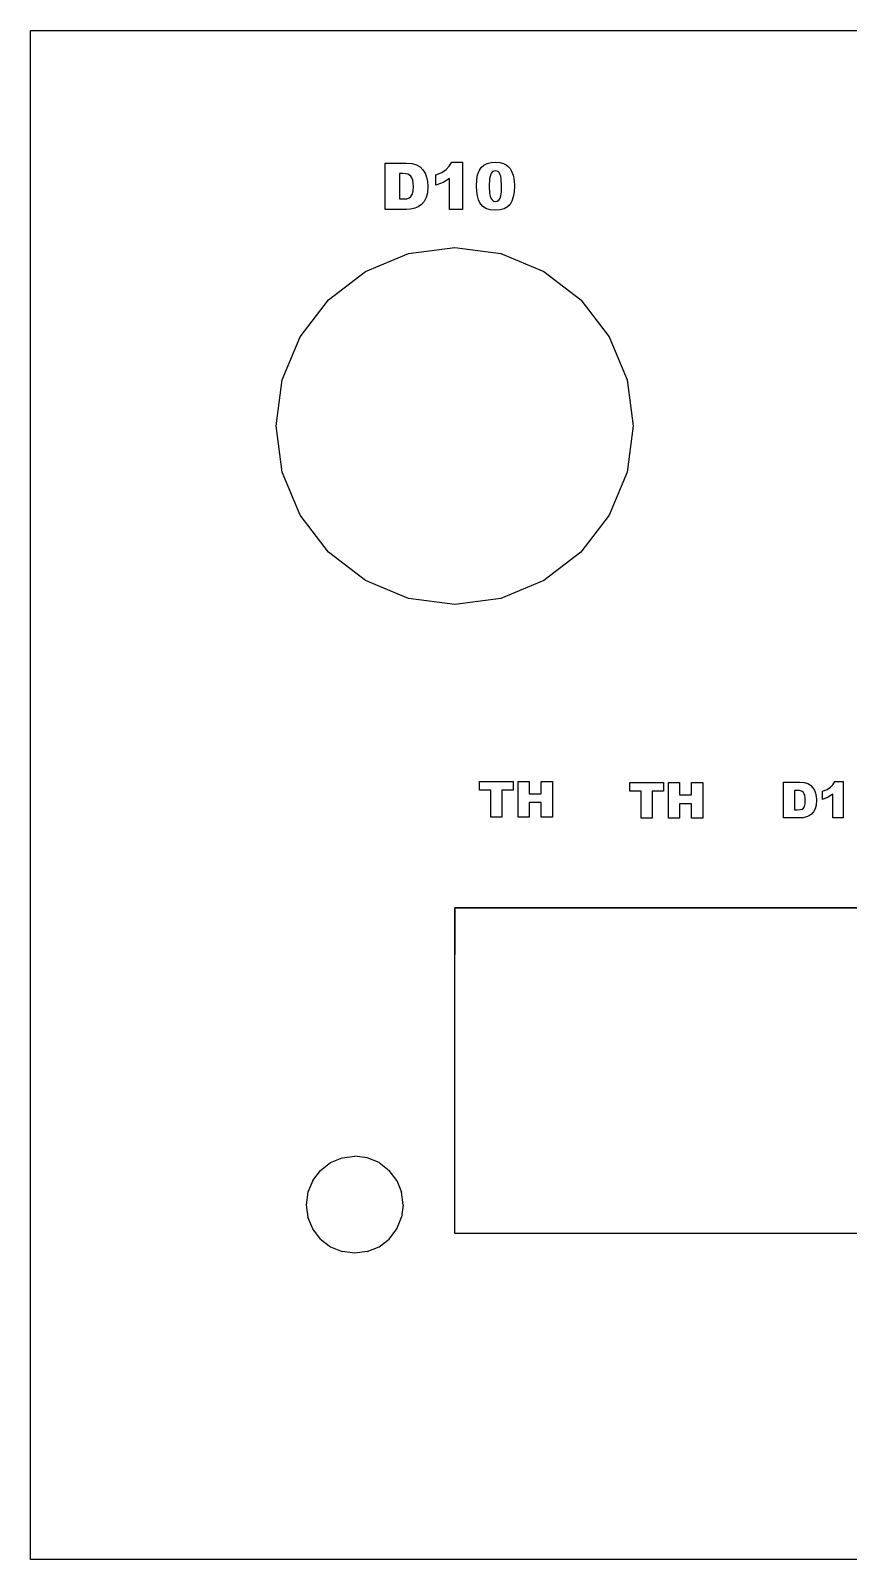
# Model space of a CAD drawing. Header units: metres. Extents: x 0 to 119, y 0 to 54.
# Drawn here: x 0 to 29.1, y 0 to 54.4 of the extents above; entities that cross this region are included whole.
import ezdxf

# ---------------------------------------------------------------- set-up
doc = ezdxf.new("R2010")
doc.units = ezdxf.units.M

msp = doc.modelspace()

# ---------------------------------------------------------------- linework, layer by layer
at = {"layer": 'D10#1'}
for p, q in [((12.61, 49.692, 3.175), (13.367, 49.692, 3.175)), ((12.61, 48.041, 3.175), (12.61, 49.692, 3.175)), ((12.61, 49.692, 3.988), (13.367, 49.692, 3.988)), ((12.61, 48.041, 3.988), (12.61, 49.692, 3.988)), ((12.61, 49.692, 3.175), (12.61, 49.692, 3.988)), ((13.367, 49.692, 3.175), (13.57, 49.676, 3.175)), ((13.367, 49.692, 3.988), (13.57, 49.676, 3.988)), ((13.367, 49.692, 3.175), (13.367, 49.692, 3.988)), ((13.57, 49.676, 3.175), (13.73, 49.631, 3.175)), ((13.57, 49.676, 3.988), (13.73, 49.631, 3.988)), ((13.57, 49.676, 3.175), (13.57, 49.676, 3.988)), ((13.73, 49.631, 3.175), (13.856, 49.557, 3.175)), ((13.73, 49.631, 3.988), (13.856, 49.557, 3.988)), ((13.73, 49.631, 3.175), (13.73, 49.631, 3.988)), ((13.856, 49.557, 3.175), (13.958, 49.456, 3.175)), ((13.856, 49.557, 3.988), (13.958, 49.456, 3.988)), ((13.856, 49.557, 3.175), (13.856, 49.557, 3.988)), ((14.78, 49.458, 3.175), (14.895, 49.577, 3.175)), ((14.78, 49.458, 3.988), (14.895, 49.577, 3.988)), ((14.895, 49.577, 3.175), (14.982, 49.72, 3.175)), ((14.895, 49.577, 3.988), (14.982, 49.72, 3.988)), ((14.895, 49.577, 3.175), (14.895, 49.577, 3.988)), ((14.982, 49.72, 3.175), (15.362, 49.72, 3.175)), ((14.982, 49.72, 3.988), (15.362, 49.72, 3.988)), ((14.982, 49.72, 3.175), (14.982, 49.72, 3.988)), ((15.362, 49.72, 3.175), (15.362, 48.041, 3.175)), ((15.362, 49.72, 3.988), (15.362, 48.041, 3.988)), ((15.362, 49.72, 3.175), (15.362, 49.72, 3.988)), ((15.956, 49.42, 3.175), (16.03, 49.532, 3.175)), ((15.956, 49.42, 3.988), (16.03, 49.532, 3.988)), ((16.03, 49.532, 3.175), (16.126, 49.614, 3.175)), ((16.03, 49.532, 3.988), (16.126, 49.614, 3.988)), ((16.03, 49.532, 3.175), (16.03, 49.532, 3.988)), ((16.126, 49.614, 3.175), (16.244, 49.673, 3.175)), ((16.126, 49.614, 3.988), (16.244, 49.673, 3.988)), ((16.126, 49.614, 3.175), (16.126, 49.614, 3.988)), ((16.244, 49.673, 3.175), (16.384, 49.708, 3.175)), ((16.244, 49.673, 3.988), (16.384, 49.708, 3.988)), ((16.244, 49.673, 3.175), (16.244, 49.673, 3.988)), ((16.384, 49.708, 3.175), (16.547, 49.72, 3.175)), ((16.384, 49.708, 3.988), (16.547, 49.72, 3.988)), ((16.384, 49.708, 3.175), (16.384, 49.708, 3.988)), ((16.547, 49.72, 3.175), (16.698, 49.709, 3.175)), ((16.547, 49.72, 3.988), (16.698, 49.709, 3.988)), ((16.547, 49.72, 3.175), (16.547, 49.72, 3.988)), ((16.698, 49.709, 3.175), (16.82, 49.679, 3.175)), ((16.698, 49.709, 3.988), (16.82, 49.679, 3.988)), ((16.698, 49.709, 3.175), (16.698, 49.709, 3.988)), ((16.82, 49.679, 3.175), (16.918, 49.631, 3.175)), ((16.82, 49.679, 3.988), (16.918, 49.631, 3.988)), ((16.82, 49.679, 3.175), (16.82, 49.679, 3.988)), ((16.918, 49.631, 3.175), (16.995, 49.572, 3.175)), ((16.918, 49.631, 3.988), (16.995, 49.572, 3.988)), ((16.918, 49.631, 3.175), (16.918, 49.631, 3.988)), ((16.995, 49.572, 3.175), (17.055, 49.504, 3.175)), ((16.995, 49.572, 3.988), (17.055, 49.504, 3.988)), ((16.995, 49.572, 3.175), (16.995, 49.572, 3.988)), ((13.12, 49.318, 3.175), (13.12, 48.416, 3.175)), ((13.247, 49.318, 3.175), (13.12, 49.318, 3.175)), ((13.12, 49.318, 3.988), (13.12, 48.416, 3.988)), ((13.247, 49.318, 3.988), (13.12, 49.318, 3.988)), ((13.12, 49.318, 3.175), (13.12, 49.318, 3.988)), ((13.339, 49.312, 3.175), (13.247, 49.318, 3.175)), ((13.339, 49.312, 3.988), (13.247, 49.318, 3.988)), ((13.247, 49.318, 3.175), (13.247, 49.318, 3.988)), ((13.417, 49.293, 3.175), (13.339, 49.312, 3.175)), ((13.417, 49.293, 3.988), (13.339, 49.312, 3.988)), ((13.339, 49.312, 3.175), (13.339, 49.312, 3.988)), ((13.481, 49.263, 3.175), (13.417, 49.293, 3.175)), ((13.481, 49.263, 3.988), (13.417, 49.293, 3.988)), ((13.417, 49.293, 3.175), (13.417, 49.293, 3.988)), ((13.531, 49.221, 3.175), (13.481, 49.263, 3.175)), ((13.531, 49.221, 3.988), (13.481, 49.263, 3.988)), ((13.481, 49.263, 3.175), (13.481, 49.263, 3.988)), ((13.568, 49.162, 3.175), (13.531, 49.221, 3.175)), ((13.568, 49.162, 3.988), (13.531, 49.221, 3.988)), ((13.531, 49.221, 3.175), (13.531, 49.221, 3.988)), ((13.595, 49.083, 3.175), (13.568, 49.162, 3.175)), ((13.595, 49.083, 3.988), (13.568, 49.162, 3.988)), ((13.568, 49.162, 3.175), (13.568, 49.162, 3.988)), ((13.611, 48.982, 3.175), (13.595, 49.083, 3.175)), ((13.611, 48.982, 3.988), (13.595, 49.083, 3.988)), ((13.595, 49.083, 3.175), (13.595, 49.083, 3.988)), ((13.616, 48.862, 3.175), (13.611, 48.982, 3.175)), ((13.616, 48.862, 3.988), (13.611, 48.982, 3.988)), ((13.611, 48.982, 3.175), (13.611, 48.982, 3.988)), ((13.958, 49.456, 3.175), (14.035, 49.333, 3.175)), ((13.958, 49.456, 3.988), (14.035, 49.333, 3.988)), ((13.958, 49.456, 3.175), (13.958, 49.456, 3.988)), ((14.035, 49.333, 3.175), (14.088, 49.191, 3.175)), ((14.035, 49.333, 3.988), (14.088, 49.191, 3.988)), ((14.035, 49.333, 3.175), (14.035, 49.333, 3.988)), ((14.088, 49.191, 3.175), (14.119, 49.036, 3.175)), ((14.088, 49.191, 3.988), (14.119, 49.036, 3.988)), ((14.088, 49.191, 3.175), (14.088, 49.191, 3.988)), ((14.119, 49.036, 3.175), (14.129, 48.872, 3.175)), ((14.119, 49.036, 3.988), (14.129, 48.872, 3.988)), ((14.119, 49.036, 3.175), (14.119, 49.036, 3.988)), ((14.416, 49.277, 3.175), (14.624, 49.36, 3.175)), ((14.416, 49.277, 3.988), (14.624, 49.36, 3.988)), ((14.416, 48.901, 3.175), (14.416, 49.277, 3.175)), ((14.416, 48.901, 3.988), (14.416, 49.277, 3.988)), ((14.416, 49.277, 3.175), (14.416, 49.277, 3.988)), ((14.68, 49.002, 3.175), (14.416, 48.901, 3.175)), ((14.68, 49.002, 3.988), (14.416, 48.901, 3.988)), ((14.624, 49.36, 3.175), (14.78, 49.458, 3.175)), ((14.624, 49.36, 3.988), (14.78, 49.458, 3.988)), ((14.624, 49.36, 3.175), (14.624, 49.36, 3.988)), ((14.898, 49.141, 3.175), (14.68, 49.002, 3.175)), ((14.898, 49.141, 3.988), (14.68, 49.002, 3.988)), ((14.68, 49.002, 3.175), (14.68, 49.002, 3.988)), ((14.78, 49.458, 3.175), (14.78, 49.458, 3.988)), ((14.898, 48.041, 3.175), (14.898, 49.141, 3.175)), ((14.898, 48.041, 3.988), (14.898, 49.141, 3.988)), ((14.898, 49.141, 3.175), (14.898, 49.141, 3.988)), ((15.861, 48.873, 3.175), (15.871, 49.09, 3.175)), ((15.861, 48.873, 3.988), (15.871, 49.09, 3.988)), ((15.871, 49.09, 3.175), (15.903, 49.273, 3.175)), ((15.871, 49.09, 3.988), (15.903, 49.273, 3.988)), ((15.871, 49.09, 3.175), (15.871, 49.09, 3.988)), ((15.903, 49.273, 3.175), (15.956, 49.42, 3.175)), ((15.903, 49.273, 3.988), (15.956, 49.42, 3.988)), ((15.903, 49.273, 3.175), (15.903, 49.273, 3.988)), ((15.956, 49.42, 3.175), (15.956, 49.42, 3.988)), ((16.329, 49.134, 3.175), (16.316, 48.872, 3.175)), ((16.329, 49.134, 3.988), (16.316, 48.872, 3.988)), ((16.367, 49.299, 3.175), (16.329, 49.134, 3.175)), ((16.367, 49.299, 3.988), (16.329, 49.134, 3.988)), ((16.329, 49.134, 3.175), (16.329, 49.134, 3.988)), ((16.396, 49.35, 3.175), (16.367, 49.299, 3.175)), ((16.396, 49.35, 3.988), (16.367, 49.299, 3.988)), ((16.367, 49.299, 3.175), (16.367, 49.299, 3.988)), ((16.433, 49.386, 3.175), (16.396, 49.35, 3.175)), ((16.433, 49.386, 3.988), (16.396, 49.35, 3.988)), ((16.396, 49.35, 3.175), (16.396, 49.35, 3.988)), ((16.478, 49.407, 3.175), (16.433, 49.386, 3.175)), ((16.478, 49.407, 3.988), (16.433, 49.386, 3.988)), ((16.433, 49.386, 3.175), (16.433, 49.386, 3.988)), ((16.531, 49.414, 3.175), (16.478, 49.407, 3.175)), ((16.531, 49.414, 3.988), (16.478, 49.407, 3.988)), ((16.478, 49.407, 3.175), (16.478, 49.407, 3.988)), ((16.583, 49.407, 3.175), (16.531, 49.414, 3.175)), ((16.583, 49.407, 3.988), (16.531, 49.414, 3.988)), ((16.531, 49.414, 3.175), (16.531, 49.414, 3.988)), ((16.629, 49.386, 3.175), (16.583, 49.407, 3.175)), ((16.629, 49.386, 3.988), (16.583, 49.407, 3.988)), ((16.583, 49.407, 3.175), (16.583, 49.407, 3.988)), ((16.667, 49.351, 3.175), (16.629, 49.386, 3.175)), ((16.667, 49.351, 3.988), (16.629, 49.386, 3.988)), ((16.629, 49.386, 3.175), (16.629, 49.386, 3.988)), ((16.698, 49.301, 3.175), (16.667, 49.351, 3.175)), ((16.698, 49.301, 3.988), (16.667, 49.351, 3.988)), ((16.667, 49.351, 3.175), (16.667, 49.351, 3.988)), ((16.723, 49.231, 3.175), (16.698, 49.301, 3.175)), ((16.723, 49.231, 3.988), (16.698, 49.301, 3.988)), ((16.698, 49.301, 3.175), (16.698, 49.301, 3.988)), ((16.74, 49.134, 3.175), (16.723, 49.231, 3.175)), ((16.74, 49.134, 3.988), (16.723, 49.231, 3.988)), ((16.723, 49.231, 3.175), (16.723, 49.231, 3.988)), ((16.754, 48.859, 3.175), (16.74, 49.134, 3.175)), ((16.754, 48.859, 3.988), (16.74, 49.134, 3.988)), ((16.74, 49.134, 3.175), (16.74, 49.134, 3.988)), ((17.055, 49.504, 3.175), (17.101, 49.433, 3.175)), ((17.055, 49.504, 3.988), (17.101, 49.433, 3.988)), ((17.055, 49.504, 3.175), (17.055, 49.504, 3.988)), ((17.101, 49.433, 3.175), (17.164, 49.264, 3.175)), ((17.101, 49.433, 3.988), (17.164, 49.264, 3.988)), ((17.101, 49.433, 3.175), (17.101, 49.433, 3.988)), ((17.164, 49.264, 3.175), (17.199, 49.075, 3.175)), ((17.164, 49.264, 3.988), (17.199, 49.075, 3.988)), ((17.164, 49.264, 3.175), (17.164, 49.264, 3.988)), ((17.199, 49.075, 3.175), (17.21, 48.878, 3.175)), ((17.199, 49.075, 3.988), (17.21, 48.878, 3.988)), ((17.199, 49.075, 3.175), (17.199, 49.075, 3.988)), ((13.245, 48.416, 3.175), (13.382, 48.424, 3.175)), ((13.245, 48.416, 3.988), (13.382, 48.424, 3.988)), ((13.382, 48.424, 3.175), (13.472, 48.451, 3.175)), ((13.382, 48.424, 3.988), (13.472, 48.451, 3.988)), ((13.382, 48.424, 3.175), (13.382, 48.424, 3.988)), ((13.472, 48.451, 3.175), (13.532, 48.5, 3.175)), ((13.472, 48.451, 3.988), (13.532, 48.5, 3.988)), ((13.472, 48.451, 3.175), (13.472, 48.451, 3.988)), ((13.532, 48.5, 3.175), (13.578, 48.575, 3.175)), ((13.532, 48.5, 3.988), (13.578, 48.575, 3.988)), ((13.532, 48.5, 3.175), (13.532, 48.5, 3.988)), ((13.578, 48.575, 3.175), (13.607, 48.691, 3.175)), ((13.578, 48.575, 3.988), (13.607, 48.691, 3.988)), ((13.578, 48.575, 3.175), (13.578, 48.575, 3.988)), ((13.607, 48.691, 3.175), (13.616, 48.862, 3.175)), ((13.607, 48.691, 3.988), (13.616, 48.862, 3.988)), ((13.607, 48.691, 3.175), (13.607, 48.691, 3.988)), ((13.616, 48.862, 3.175), (13.616, 48.862, 3.988)), ((14.069, 48.461, 3.175), (13.997, 48.327, 3.175)), ((14.069, 48.461, 3.988), (13.997, 48.327, 3.988)), ((14.114, 48.637, 3.175), (14.069, 48.461, 3.175)), ((14.114, 48.637, 3.988), (14.069, 48.461, 3.988)), ((14.069, 48.461, 3.175), (14.069, 48.461, 3.988)), ((14.129, 48.872, 3.175), (14.114, 48.637, 3.175)), ((14.129, 48.872, 3.988), (14.114, 48.637, 3.988)), ((14.114, 48.637, 3.175), (14.114, 48.637, 3.988)), ((14.129, 48.872, 3.175), (14.129, 48.872, 3.988)), ((14.416, 48.901, 3.175), (14.416, 48.901, 3.988)), ((15.869, 48.69, 3.175), (15.861, 48.873, 3.175)), ((15.869, 48.69, 3.988), (15.861, 48.873, 3.988)), ((15.861, 48.873, 3.175), (15.861, 48.873, 3.988)), ((15.894, 48.523, 3.175), (15.869, 48.69, 3.175)), ((15.894, 48.523, 3.988), (15.869, 48.69, 3.988)), ((15.869, 48.69, 3.175), (15.869, 48.69, 3.988)), ((15.934, 48.382, 3.175), (15.894, 48.523, 3.175)), ((15.934, 48.382, 3.988), (15.894, 48.523, 3.988)), ((15.894, 48.523, 3.175), (15.894, 48.523, 3.988)), ((16.316, 48.872, 3.175), (16.33, 48.606, 3.175)), ((16.316, 48.872, 3.988), (16.33, 48.606, 3.988)), ((16.316, 48.872, 3.175), (16.316, 48.872, 3.988)), ((16.33, 48.606, 3.175), (16.347, 48.511, 3.175)), ((16.33, 48.606, 3.988), (16.347, 48.511, 3.988)), ((16.33, 48.606, 3.175), (16.33, 48.606, 3.988)), ((16.347, 48.511, 3.175), (16.372, 48.441, 3.175)), ((16.347, 48.511, 3.988), (16.372, 48.441, 3.988)), ((16.347, 48.511, 3.175), (16.347, 48.511, 3.988)), ((16.372, 48.441, 3.175), (16.403, 48.39, 3.175)), ((16.372, 48.441, 3.988), (16.403, 48.39, 3.988)), ((16.372, 48.441, 3.175), (16.372, 48.441, 3.988)), ((16.654, 48.374, 3.175), (16.699, 48.438, 3.175)), ((16.654, 48.374, 3.988), (16.699, 48.438, 3.988)), ((16.699, 48.438, 3.175), (16.73, 48.529, 3.175)), ((16.699, 48.438, 3.988), (16.73, 48.529, 3.988)), ((16.699, 48.438, 3.175), (16.699, 48.438, 3.988)), ((16.73, 48.529, 3.175), (16.748, 48.665, 3.175)), ((16.73, 48.529, 3.988), (16.748, 48.665, 3.988)), ((16.73, 48.529, 3.175), (16.73, 48.529, 3.988)), ((16.748, 48.665, 3.175), (16.754, 48.859, 3.175)), ((16.748, 48.665, 3.988), (16.754, 48.859, 3.988)), ((16.748, 48.665, 3.175), (16.748, 48.665, 3.988)), ((16.754, 48.859, 3.175), (16.754, 48.859, 3.988)), ((17.172, 48.489, 3.175), (17.125, 48.34, 3.175)), ((17.172, 48.489, 3.988), (17.125, 48.34, 3.988)), ((17.201, 48.669, 3.175), (17.172, 48.489, 3.175)), ((17.201, 48.669, 3.988), (17.172, 48.489, 3.988)), ((17.172, 48.489, 3.175), (17.172, 48.489, 3.988)), ((17.21, 48.878, 3.175), (17.201, 48.669, 3.175)), ((17.21, 48.878, 3.988), (17.201, 48.669, 3.988)), ((17.201, 48.669, 3.175), (17.201, 48.669, 3.988)), ((17.21, 48.878, 3.175), (17.21, 48.878, 3.988)), ((13.367, 48.041, 3.175), (12.61, 48.041, 3.175)), ((13.367, 48.041, 3.988), (12.61, 48.041, 3.988)), ((12.61, 48.041, 3.175), (12.61, 48.041, 3.988)), ((13.12, 48.416, 3.175), (13.245, 48.416, 3.175)), ((13.12, 48.416, 3.988), (13.245, 48.416, 3.988)), ((13.12, 48.416, 3.175), (13.12, 48.416, 3.988)), ((13.245, 48.416, 3.175), (13.245, 48.416, 3.988)), ((13.512, 48.052, 3.175), (13.367, 48.041, 3.175)), ((13.512, 48.052, 3.988), (13.367, 48.041, 3.988)), ((13.367, 48.041, 3.175), (13.367, 48.041, 3.988)), ((13.672, 48.086, 3.175), (13.512, 48.052, 3.175)), ((13.672, 48.086, 3.988), (13.512, 48.052, 3.988)), ((13.512, 48.052, 3.175), (13.512, 48.052, 3.988)), ((13.79, 48.135, 3.175), (13.672, 48.086, 3.175)), ((13.79, 48.135, 3.988), (13.672, 48.086, 3.988)), ((13.672, 48.086, 3.175), (13.672, 48.086, 3.988)), ((13.901, 48.217, 3.175), (13.79, 48.135, 3.175)), ((13.901, 48.217, 3.988), (13.79, 48.135, 3.988)), ((13.79, 48.135, 3.175), (13.79, 48.135, 3.988)), ((13.997, 48.327, 3.175), (13.901, 48.217, 3.175)), ((13.997, 48.327, 3.988), (13.901, 48.217, 3.988)), ((13.901, 48.217, 3.175), (13.901, 48.217, 3.988)), ((13.997, 48.327, 3.175), (13.997, 48.327, 3.988)), ((15.362, 48.041, 3.175), (14.898, 48.041, 3.175)), ((15.362, 48.041, 3.988), (14.898, 48.041, 3.988)), ((14.898, 48.041, 3.175), (14.898, 48.041, 3.988)), ((15.362, 48.041, 3.175), (15.362, 48.041, 3.988)), ((15.987, 48.274, 3.175), (15.934, 48.382, 3.175)), ((15.987, 48.274, 3.988), (15.934, 48.382, 3.988)), ((15.934, 48.382, 3.175), (15.934, 48.382, 3.988)), ((16.081, 48.161, 3.175), (15.987, 48.274, 3.175)), ((16.081, 48.161, 3.988), (15.987, 48.274, 3.988)), ((15.987, 48.274, 3.175), (15.987, 48.274, 3.988)), ((16.198, 48.079, 3.175), (16.081, 48.161, 3.175)), ((16.198, 48.079, 3.988), (16.081, 48.161, 3.988)), ((16.081, 48.161, 3.175), (16.081, 48.161, 3.988)), ((16.346, 48.029, 3.175), (16.198, 48.079, 3.175)), ((16.346, 48.029, 3.988), (16.198, 48.079, 3.988)), ((16.198, 48.079, 3.175), (16.198, 48.079, 3.988)), ((16.534, 48.012, 3.175), (16.346, 48.029, 3.175)), ((16.534, 48.012, 3.988), (16.346, 48.029, 3.988)), ((16.346, 48.029, 3.175), (16.346, 48.029, 3.988)), ((16.403, 48.39, 3.175), (16.44, 48.354, 3.175)), ((16.403, 48.39, 3.988), (16.44, 48.354, 3.988)), ((16.403, 48.39, 3.175), (16.403, 48.39, 3.988)), ((16.44, 48.354, 3.175), (16.483, 48.333, 3.175)), ((16.44, 48.354, 3.988), (16.483, 48.333, 3.988)), ((16.44, 48.354, 3.175), (16.44, 48.354, 3.988)), ((16.483, 48.333, 3.175), (16.533, 48.325, 3.175)), ((16.483, 48.333, 3.988), (16.533, 48.325, 3.988)), ((16.483, 48.333, 3.175), (16.483, 48.333, 3.988)), ((16.533, 48.325, 3.175), (16.598, 48.338, 3.175)), ((16.533, 48.325, 3.988), (16.598, 48.338, 3.988)), ((16.533, 48.325, 3.175), (16.533, 48.325, 3.988)), ((16.706, 48.025, 3.175), (16.534, 48.012, 3.175)), ((16.706, 48.025, 3.988), (16.534, 48.012, 3.988)), ((16.534, 48.012, 3.175), (16.534, 48.012, 3.988)), ((16.598, 48.338, 3.175), (16.654, 48.374, 3.175)), ((16.598, 48.338, 3.988), (16.654, 48.374, 3.988)), ((16.598, 48.338, 3.175), (16.598, 48.338, 3.988)), ((16.654, 48.374, 3.175), (16.654, 48.374, 3.988)), ((16.851, 48.064, 3.175), (16.706, 48.025, 3.175)), ((16.851, 48.064, 3.988), (16.706, 48.025, 3.988)), ((16.706, 48.025, 3.175), (16.706, 48.025, 3.988)), ((16.968, 48.13, 3.175), (16.851, 48.064, 3.175)), ((16.968, 48.13, 3.988), (16.851, 48.064, 3.988)), ((16.851, 48.064, 3.175), (16.851, 48.064, 3.988)), ((17.058, 48.221, 3.175), (16.968, 48.13, 3.175)), ((17.058, 48.221, 3.988), (16.968, 48.13, 3.988)), ((16.968, 48.13, 3.175), (16.968, 48.13, 3.988)), ((17.125, 48.34, 3.175), (17.058, 48.221, 3.175)), ((17.125, 48.34, 3.988), (17.058, 48.221, 3.988)), ((17.058, 48.221, 3.175), (17.058, 48.221, 3.988)), ((17.125, 48.34, 3.175), (17.125, 48.34, 3.988))]:
    msp.add_line(p, q, dxfattribs=at)
at = {"layer": 'D10#2'}
for p, q in [((26.784, 27.657, 3.175), (27.367, 27.657, 3.175)), ((26.784, 26.387, 3.175), (26.784, 27.657, 3.175)), ((26.784, 27.657, 3.988), (27.367, 27.657, 3.988)), ((26.784, 26.387, 3.988), (26.784, 27.657, 3.988)), ((26.784, 27.657, 3.175), (26.784, 27.657, 3.988)), ((27.177, 27.369, 3.175), (27.177, 26.675, 3.175)), ((27.274, 27.369, 3.175), (27.177, 27.369, 3.175)), ((27.177, 27.369, 3.988), (27.177, 26.675, 3.988)), ((27.274, 27.369, 3.988), (27.177, 27.369, 3.988)), ((27.177, 27.369, 3.175), (27.177, 27.369, 3.988)), ((27.345, 27.365, 3.175), (27.274, 27.369, 3.175)), ((27.345, 27.365, 3.988), (27.274, 27.369, 3.988)), ((27.274, 27.369, 3.175), (27.274, 27.369, 3.988)), ((27.405, 27.351, 3.175), (27.345, 27.365, 3.175)), ((27.405, 27.351, 3.988), (27.345, 27.365, 3.988)), ((27.345, 27.365, 3.175), (27.345, 27.365, 3.988)), ((27.367, 27.657, 3.175), (27.523, 27.645, 3.175)), ((27.367, 27.657, 3.988), (27.523, 27.645, 3.988)), ((27.367, 27.657, 3.175), (27.367, 27.657, 3.988)), ((27.454, 27.327, 3.175), (27.405, 27.351, 3.175)), ((27.454, 27.327, 3.988), (27.405, 27.351, 3.988)), ((27.405, 27.351, 3.175), (27.405, 27.351, 3.988)), ((27.493, 27.295, 3.175), (27.454, 27.327, 3.175)), ((27.493, 27.295, 3.988), (27.454, 27.327, 3.988)), ((27.454, 27.327, 3.175), (27.454, 27.327, 3.988)), ((27.522, 27.25, 3.175), (27.493, 27.295, 3.175)), ((27.522, 27.25, 3.988), (27.493, 27.295, 3.988)), ((27.493, 27.295, 3.175), (27.493, 27.295, 3.988)), ((27.542, 27.188, 3.175), (27.522, 27.25, 3.175)), ((27.542, 27.188, 3.988), (27.522, 27.25, 3.988)), ((27.522, 27.25, 3.175), (27.522, 27.25, 3.988)), ((27.523, 27.645, 3.175), (27.646, 27.61, 3.175)), ((27.523, 27.645, 3.988), (27.646, 27.61, 3.988)), ((27.523, 27.645, 3.175), (27.523, 27.645, 3.988)), ((27.646, 27.61, 3.175), (27.743, 27.553, 3.175)), ((27.646, 27.61, 3.988), (27.743, 27.553, 3.988)), ((27.646, 27.61, 3.175), (27.646, 27.61, 3.988)), ((27.743, 27.553, 3.175), (27.821, 27.476, 3.175)), ((27.743, 27.553, 3.988), (27.821, 27.476, 3.988)), ((27.743, 27.553, 3.175), (27.743, 27.553, 3.988)), ((27.821, 27.476, 3.175), (27.881, 27.381, 3.175)), ((27.821, 27.476, 3.988), (27.881, 27.381, 3.988)), ((27.821, 27.476, 3.175), (27.821, 27.476, 3.988)), ((27.881, 27.381, 3.175), (27.922, 27.272, 3.175)), ((27.881, 27.381, 3.988), (27.922, 27.272, 3.988)), ((27.881, 27.381, 3.175), (27.881, 27.381, 3.988)), ((27.922, 27.272, 3.175), (27.945, 27.153, 3.175)), ((27.922, 27.272, 3.988), (27.945, 27.153, 3.988)), ((27.922, 27.272, 3.175), (27.922, 27.272, 3.988)), ((28.174, 27.338, 3.175), (28.334, 27.402, 3.175)), ((28.174, 27.338, 3.988), (28.334, 27.402, 3.988)), ((28.174, 27.049, 3.175), (28.174, 27.338, 3.175)), ((28.174, 27.049, 3.988), (28.174, 27.338, 3.988)), ((28.174, 27.338, 3.175), (28.174, 27.338, 3.988)), ((28.334, 27.402, 3.175), (28.454, 27.478, 3.175)), ((28.334, 27.402, 3.988), (28.454, 27.478, 3.988)), ((28.334, 27.402, 3.175), (28.334, 27.402, 3.988)), ((28.544, 27.233, 3.175), (28.377, 27.127, 3.175)), ((28.544, 27.233, 3.988), (28.377, 27.127, 3.988)), ((28.454, 27.478, 3.175), (28.542, 27.568, 3.175)), ((28.454, 27.478, 3.988), (28.542, 27.568, 3.988)), ((28.454, 27.478, 3.175), (28.454, 27.478, 3.988)), ((28.542, 27.568, 3.175), (28.609, 27.679, 3.175)), ((28.542, 27.568, 3.988), (28.609, 27.679, 3.988)), ((28.542, 27.568, 3.175), (28.542, 27.568, 3.988)), ((28.544, 26.387, 3.175), (28.544, 27.233, 3.175)), ((28.544, 26.387, 3.988), (28.544, 27.233, 3.988)), ((28.544, 27.233, 3.175), (28.544, 27.233, 3.988)), ((28.609, 27.679, 3.175), (28.901, 27.679, 3.175)), ((28.609, 27.679, 3.988), (28.901, 27.679, 3.988)), ((28.609, 27.679, 3.175), (28.609, 27.679, 3.988)), ((28.901, 27.679, 3.175), (28.901, 26.387, 3.175)), ((28.901, 27.679, 3.988), (28.901, 26.387, 3.988)), ((28.901, 27.679, 3.175), (28.901, 27.679, 3.988)), ((27.177, 26.675, 3.175), (27.273, 26.675, 3.175)), ((27.177, 26.675, 3.988), (27.273, 26.675, 3.988)), ((27.177, 26.675, 3.175), (27.177, 26.675, 3.988)), ((27.273, 26.675, 3.175), (27.378, 26.682, 3.175)), ((27.273, 26.675, 3.988), (27.378, 26.682, 3.988)), ((27.273, 26.675, 3.175), (27.273, 26.675, 3.988)), ((27.378, 26.682, 3.175), (27.448, 26.703, 3.175)), ((27.378, 26.682, 3.988), (27.448, 26.703, 3.988)), ((27.378, 26.682, 3.175), (27.378, 26.682, 3.988)), ((27.448, 26.703, 3.175), (27.494, 26.74, 3.175)), ((27.448, 26.703, 3.988), (27.494, 26.74, 3.988)), ((27.448, 26.703, 3.175), (27.448, 26.703, 3.988)), ((27.494, 26.74, 3.175), (27.529, 26.798, 3.175)), ((27.494, 26.74, 3.988), (27.529, 26.798, 3.988)), ((27.494, 26.74, 3.175), (27.494, 26.74, 3.988)), ((27.529, 26.798, 3.175), (27.551, 26.887, 3.175)), ((27.529, 26.798, 3.988), (27.551, 26.887, 3.988)), ((27.529, 26.798, 3.175), (27.529, 26.798, 3.988)), ((27.555, 27.111, 3.175), (27.542, 27.188, 3.175)), ((27.555, 27.111, 3.988), (27.542, 27.188, 3.988)), ((27.542, 27.188, 3.175), (27.542, 27.188, 3.988)), ((27.551, 26.887, 3.175), (27.559, 27.018, 3.175)), ((27.551, 26.887, 3.988), (27.559, 27.018, 3.988)), ((27.551, 26.887, 3.175), (27.551, 26.887, 3.988)), ((27.559, 27.018, 3.175), (27.555, 27.111, 3.175)), ((27.559, 27.018, 3.988), (27.555, 27.111, 3.988)), ((27.555, 27.111, 3.175), (27.555, 27.111, 3.988)), ((27.559, 27.018, 3.175), (27.559, 27.018, 3.988)), ((27.906, 26.71, 3.175), (27.851, 26.607, 3.175)), ((27.906, 26.71, 3.988), (27.851, 26.607, 3.988)), ((27.941, 26.845, 3.175), (27.906, 26.71, 3.175)), ((27.941, 26.845, 3.988), (27.906, 26.71, 3.988)), ((27.906, 26.71, 3.175), (27.906, 26.71, 3.988)), ((27.953, 27.026, 3.175), (27.941, 26.845, 3.175)), ((27.953, 27.026, 3.988), (27.941, 26.845, 3.988)), ((27.941, 26.845, 3.175), (27.941, 26.845, 3.988)), ((27.945, 27.153, 3.175), (27.953, 27.026, 3.175)), ((27.945, 27.153, 3.988), (27.953, 27.026, 3.988)), ((27.945, 27.153, 3.175), (27.945, 27.153, 3.988)), ((27.953, 27.026, 3.175), (27.953, 27.026, 3.988)), ((28.377, 27.127, 3.175), (28.174, 27.049, 3.175)), ((28.377, 27.127, 3.988), (28.174, 27.049, 3.988)), ((28.174, 27.049, 3.175), (28.174, 27.049, 3.988)), ((28.377, 27.127, 3.175), (28.377, 27.127, 3.988)), ((27.367, 26.387, 3.175), (26.784, 26.387, 3.175)), ((27.367, 26.387, 3.988), (26.784, 26.387, 3.988)), ((26.784, 26.387, 3.175), (26.784, 26.387, 3.988)), ((27.478, 26.396, 3.175), (27.367, 26.387, 3.175)), ((27.478, 26.396, 3.988), (27.367, 26.387, 3.988)), ((27.367, 26.387, 3.175), (27.367, 26.387, 3.988)), ((27.601, 26.422, 3.175), (27.478, 26.396, 3.175)), ((27.601, 26.422, 3.988), (27.478, 26.396, 3.988)), ((27.478, 26.396, 3.175), (27.478, 26.396, 3.988)), ((27.692, 26.459, 3.175), (27.601, 26.422, 3.175)), ((27.692, 26.459, 3.988), (27.601, 26.422, 3.988)), ((27.601, 26.422, 3.175), (27.601, 26.422, 3.988)), ((27.778, 26.522, 3.175), (27.692, 26.459, 3.175)), ((27.778, 26.522, 3.988), (27.692, 26.459, 3.988)), ((27.692, 26.459, 3.175), (27.692, 26.459, 3.988)), ((27.851, 26.607, 3.175), (27.778, 26.522, 3.175)), ((27.851, 26.607, 3.988), (27.778, 26.522, 3.988)), ((27.778, 26.522, 3.175), (27.778, 26.522, 3.988)), ((27.851, 26.607, 3.175), (27.851, 26.607, 3.988)), ((28.901, 26.387, 3.175), (28.544, 26.387, 3.175)), ((28.901, 26.387, 3.988), (28.544, 26.387, 3.988)), ((28.544, 26.387, 3.175), (28.544, 26.387, 3.988)), ((28.901, 26.387, 3.175), (28.901, 26.387, 3.988))]:
    msp.add_line(p, q, dxfattribs=at)
at = {"layer": 'EXTRUDER_SIDE'}
for p, q in [((0, 54.407, 3.175), (0, 54.407)), ((0, 54.407), (119.482, 54.407)), ((0, 0), (0, 54.407)), ((0, 54.407, 3.175), (119.482, 54.407, 3.175)), ((0, 0, 3.175), (0, 54.407, 3.175)), ((11.913, 45.834), (13.444, 46.469)), ((11.913, 45.834, 3.175), (13.444, 46.469, 3.175)), ((13.444, 46.469), (15.088, 46.685)), ((13.444, 46.469, 3.175), (15.088, 46.685, 3.175)), ((13.444, 46.469, 3.175), (13.444, 46.469)), ((15.088, 46.685), (16.731, 46.469)), ((15.088, 46.685, 3.175), (16.731, 46.469, 3.175)), ((15.088, 46.685, 3.175), (15.088, 46.685)), ((16.731, 46.469), (18.263, 45.834)), ((16.731, 46.469, 3.175), (18.263, 45.834, 3.175)), ((16.731, 46.469, 3.175), (16.731, 46.469)), ((10.597, 44.825), (11.913, 45.834)), ((10.597, 44.825, 3.175), (11.913, 45.834, 3.175)), ((11.913, 45.834, 3.175), (11.913, 45.834)), ((18.263, 45.834), (19.578, 44.825)), ((18.263, 45.834, 3.175), (19.578, 44.825, 3.175)), ((18.263, 45.834, 3.175), (18.263, 45.834)), ((9.588, 43.51), (10.597, 44.825)), ((9.588, 43.51, 3.175), (10.597, 44.825, 3.175)), ((10.597, 44.825, 3.175), (10.597, 44.825)), ((19.578, 44.825), (20.587, 43.51)), ((19.578, 44.825, 3.175), (20.587, 43.51, 3.175)), ((19.578, 44.825, 3.175), (19.578, 44.825)), ((8.954, 41.979), (9.588, 43.51)), ((8.954, 41.979, 3.175), (9.588, 43.51, 3.175)), ((9.588, 43.51, 3.175), (9.588, 43.51)), ((20.587, 43.51), (21.221, 41.979)), ((20.587, 43.51, 3.175), (21.221, 41.979, 3.175)), ((20.587, 43.51, 3.175), (20.587, 43.51)), ((8.738, 40.335), (8.954, 41.979)), ((8.738, 40.335, 3.175), (8.954, 41.979, 3.175)), ((8.954, 41.979, 3.175), (8.954, 41.979)), ((21.221, 41.979), (21.438, 40.335)), ((21.221, 41.979, 3.175), (21.438, 40.335, 3.175)), ((21.221, 41.979, 3.175), (21.221, 41.979)), ((8.954, 38.692), (8.738, 40.335)), ((8.954, 38.692, 3.175), (8.738, 40.335, 3.175)), ((8.738, 40.335, 3.175), (8.738, 40.335)), ((21.438, 40.335), (21.221, 38.692)), ((21.438, 40.335, 3.175), (21.221, 38.692, 3.175)), ((21.438, 40.335, 3.175), (21.438, 40.335)), ((9.588, 37.16), (8.954, 38.692)), ((9.588, 37.16, 3.175), (8.954, 38.692, 3.175)), ((8.954, 38.692, 3.175), (8.954, 38.692)), ((21.221, 38.692, 3.175), (20.587, 37.16, 3.175)), ((21.221, 38.692), (20.587, 37.16)), ((21.221, 38.692, 3.175), (21.221, 38.692)), ((10.597, 35.845), (9.588, 37.16)), ((10.597, 35.845, 3.175), (9.588, 37.16, 3.175)), ((9.588, 37.16, 3.175), (9.588, 37.16)), ((20.587, 37.16, 3.175), (19.578, 35.845, 3.175)), ((20.587, 37.16), (19.578, 35.845)), ((20.587, 37.16, 3.175), (20.587, 37.16)), ((11.913, 34.836, 3.175), (10.597, 35.845, 3.175)), ((10.597, 35.845, 3.175), (10.597, 35.845)), ((11.913, 34.836), (10.597, 35.845)), ((19.578, 35.845, 3.175), (18.263, 34.836, 3.175)), ((19.578, 35.845), (18.263, 34.836)), ((19.578, 35.845, 3.175), (19.578, 35.845)), ((13.444, 34.202, 3.175), (11.913, 34.836, 3.175)), ((11.913, 34.836, 3.175), (11.913, 34.836)), ((13.444, 34.202), (11.913, 34.836)), ((18.263, 34.836, 3.175), (16.731, 34.202, 3.175)), ((18.263, 34.836), (16.731, 34.202)), ((18.263, 34.836, 3.175), (18.263, 34.836)), ((15.088, 33.985, 3.175), (13.444, 34.202, 3.175)), ((13.444, 34.202, 3.175), (13.444, 34.202)), ((15.088, 33.985), (13.444, 34.202)), ((16.731, 34.202, 3.175), (15.088, 33.985, 3.175)), ((16.731, 34.202), (15.088, 33.985)), ((15.088, 33.985, 3.175), (15.088, 33.985)), ((16.731, 34.202, 3.175), (16.731, 34.202)), ((15.088, 23.19, 3.175), (15.087, 22.361)), ((15.087, 22.361), (15.088, 23.19)), ((15.088, 23.19, 3.175), (15.088, 23.19)), ((15.088, 23.19, 3.175), (58.179, 23.19, 3.175)), ((58.179, 23.19), (15.088, 23.19)), ((15.088, 23.19, 3.175), (15.088, 21.532)), ((15.088, 11.595, 3.175), (15.088, 23.19, 3.175)), ((15.088, 21.532), (15.087, 22.361)), ((15.088, 11.595), (15.088, 21.532)), ((10.668, 14.12, 3.175), (11.085, 14.292, 3.175)), ((10.668, 14.12), (11.085, 14.292)), ((11.085, 14.292, 3.175), (11.532, 14.351, 3.175)), ((11.085, 14.292), (11.532, 14.351)), ((11.085, 14.292, 3.175), (11.085, 14.292)), ((11.532, 14.351, 3.175), (11.532, 14.351)), ((11.979, 14.292, 3.175), (11.532, 14.351, 3.175)), ((11.979, 14.292), (11.532, 14.351)), ((12.395, 14.12, 3.175), (11.979, 14.292, 3.175)), ((12.395, 14.12), (11.979, 14.292)), ((11.979, 14.292, 3.175), (11.979, 14.292)), ((10.036, 13.487, 3.175), (10.31, 13.845, 3.175)), ((10.036, 13.487), (10.31, 13.845)), ((10.31, 13.845, 3.175), (10.668, 14.12, 3.175)), ((10.31, 13.845), (10.668, 14.12)), ((10.31, 13.845, 3.175), (10.31, 13.845)), ((10.668, 14.12, 3.175), (10.668, 14.12)), ((12.395, 14.12, 3.175), (12.753, 13.845, 3.175)), ((12.395, 14.12), (12.753, 13.845)), ((12.395, 14.12, 3.175), (12.395, 14.12)), ((12.753, 13.845, 3.175), (12.753, 13.845)), ((13.027, 13.487, 3.175), (12.753, 13.845, 3.175)), ((13.027, 13.487), (12.753, 13.845)), ((9.863, 13.071, 3.175), (9.804, 12.624, 3.175)), ((9.863, 13.071), (9.804, 12.624)), ((10.036, 13.487, 3.175), (9.863, 13.071, 3.175)), ((10.036, 13.487), (9.863, 13.071)), ((9.863, 13.071, 3.175), (9.863, 13.071)), ((10.036, 13.487, 3.175), (10.036, 13.487)), ((13.027, 13.487, 3.175), (13.027, 13.487)), ((13.027, 13.487, 3.175), (13.2, 13.071, 3.175)), ((13.027, 13.487), (13.2, 13.071)), ((13.2, 13.071, 3.175), (13.2, 13.071)), ((13.259, 12.624, 3.175), (13.2, 13.071, 3.175)), ((13.259, 12.624), (13.2, 13.071)), ((9.804, 12.624, 3.175), (9.863, 12.177, 3.175)), ((9.804, 12.624), (9.863, 12.177)), ((9.804, 12.624, 3.175), (9.804, 12.624)), ((13.259, 12.624, 3.175), (13.2, 12.177, 3.175)), ((13.259, 12.624), (13.2, 12.177)), ((13.259, 12.624, 3.175), (13.259, 12.624)), ((10.036, 11.76, 3.175), (9.863, 12.177, 3.175)), ((10.036, 11.76), (9.863, 12.177)), ((9.863, 12.177, 3.175), (9.863, 12.177)), ((13.027, 11.76, 3.175), (13.2, 12.177, 3.175)), ((13.027, 11.76), (13.2, 12.177)), ((13.2, 12.177, 3.175), (13.2, 12.177)), ((10.31, 11.402, 3.175), (10.036, 11.76, 3.175)), ((10.31, 11.402), (10.036, 11.76)), ((10.036, 11.76, 3.175), (10.036, 11.76)), ((12.753, 11.402, 3.175), (13.027, 11.76, 3.175)), ((12.753, 11.402), (13.027, 11.76)), ((13.027, 11.76, 3.175), (13.027, 11.76)), ((58.179, 11.595, 3.175), (15.088, 11.595, 3.175)), ((58.179, 11.595), (15.088, 11.595)), ((15.088, 11.595, 3.175), (15.088, 11.595)), ((10.31, 11.402, 3.175), (10.668, 11.128, 3.175)), ((10.31, 11.402), (10.668, 11.128)), ((10.31, 11.402, 3.175), (10.31, 11.402)), ((10.668, 11.128, 3.175), (11.085, 10.955, 3.175)), ((10.668, 11.128), (11.085, 10.955)), ((10.668, 11.128, 3.175), (10.668, 11.128)), ((11.085, 10.955, 3.175), (11.085, 10.955)), ((11.532, 10.897, 3.175), (11.085, 10.955, 3.175)), ((11.532, 10.897), (11.085, 10.955)), ((11.979, 10.955, 3.175), (11.532, 10.897, 3.175)), ((11.979, 10.955), (11.532, 10.897)), ((11.532, 10.897, 3.175), (11.532, 10.897)), ((11.979, 10.955, 3.175), (12.395, 11.128, 3.175)), ((11.979, 10.955), (12.395, 11.128)), ((11.979, 10.955, 3.175), (11.979, 10.955)), ((12.395, 11.128, 3.175), (12.753, 11.402, 3.175)), ((12.395, 11.128), (12.753, 11.402)), ((12.395, 11.128, 3.175), (12.395, 11.128)), ((12.753, 11.402, 3.175), (12.753, 11.402)), ((0, 0, 3.175), (0, 0)), ((119.482, 0), (0, 0)), ((119.482, 0, 3.175), (0, 0, 3.175))]:
    msp.add_line(p, q, dxfattribs=at)
at = {"layer": 'TH'}
for p, q in [((15.974, 27.688, 3.175), (17.167, 27.688, 3.175)), ((15.974, 27.374, 3.175), (15.974, 27.688, 3.175)), ((15.974, 27.688, 3.988), (17.167, 27.688, 3.988)), ((15.974, 27.374, 3.988), (15.974, 27.688, 3.988)), ((15.974, 27.688, 3.175), (15.974, 27.688, 3.988)), ((16.374, 27.374, 3.175), (15.974, 27.374, 3.175)), ((16.374, 27.374, 3.988), (15.974, 27.374, 3.988)), ((15.974, 27.374, 3.175), (15.974, 27.374, 3.988)), ((16.374, 26.418, 3.175), (16.374, 27.374, 3.175)), ((16.374, 26.418, 3.988), (16.374, 27.374, 3.988)), ((16.374, 27.374, 3.175), (16.374, 27.374, 3.988)), ((17.167, 27.374, 3.175), (16.767, 27.374, 3.175)), ((16.767, 27.374, 3.175), (16.767, 26.418, 3.175)), ((17.167, 27.374, 3.988), (16.767, 27.374, 3.988)), ((16.767, 27.374, 3.988), (16.767, 26.418, 3.988)), ((16.767, 27.374, 3.175), (16.767, 27.374, 3.988)), ((17.167, 27.688, 3.175), (17.167, 27.374, 3.175)), ((17.167, 27.688, 3.988), (17.167, 27.374, 3.988)), ((17.167, 27.688, 3.175), (17.167, 27.688, 3.988)), ((17.167, 27.374, 3.175), (17.167, 27.374, 3.988)), ((17.346, 27.688, 3.175), (17.739, 27.688, 3.175)), ((17.346, 26.418, 3.175), (17.346, 27.688, 3.175)), ((17.346, 27.688, 3.988), (17.739, 27.688, 3.988)), ((17.346, 26.418, 3.988), (17.346, 27.688, 3.988)), ((17.346, 27.688, 3.175), (17.346, 27.688, 3.988)), ((17.739, 27.688, 3.175), (17.739, 27.243, 3.175)), ((17.739, 27.688, 3.988), (17.739, 27.243, 3.988)), ((17.739, 27.688, 3.175), (17.739, 27.688, 3.988)), ((17.739, 27.243, 3.175), (18.167, 27.243, 3.175)), ((17.739, 27.243, 3.988), (18.167, 27.243, 3.988)), ((17.739, 27.243, 3.175), (17.739, 27.243, 3.988)), ((18.167, 27.243, 3.175), (18.167, 27.688, 3.175)), ((18.167, 27.688, 3.175), (18.562, 27.688, 3.175)), ((18.167, 27.243, 3.988), (18.167, 27.688, 3.988)), ((18.167, 27.688, 3.988), (18.562, 27.688, 3.988)), ((18.167, 27.688, 3.175), (18.167, 27.688, 3.988)), ((18.167, 27.243, 3.175), (18.167, 27.243, 3.988)), ((18.562, 27.688, 3.175), (18.562, 26.418, 3.175)), ((18.562, 27.688, 3.988), (18.562, 26.418, 3.988)), ((18.562, 27.688, 3.175), (18.562, 27.688, 3.988)), ((18.167, 26.932, 3.175), (17.739, 26.932, 3.175)), ((17.739, 26.932, 3.175), (17.739, 26.418, 3.175)), ((18.167, 26.932, 3.988), (17.739, 26.932, 3.988)), ((17.739, 26.932, 3.988), (17.739, 26.418, 3.988)), ((17.739, 26.932, 3.175), (17.739, 26.932, 3.988)), ((18.167, 26.418, 3.175), (18.167, 26.932, 3.175)), ((18.167, 26.418, 3.988), (18.167, 26.932, 3.988)), ((18.167, 26.932, 3.175), (18.167, 26.932, 3.988)), ((16.767, 26.418, 3.175), (16.374, 26.418, 3.175)), ((16.767, 26.418, 3.988), (16.374, 26.418, 3.988)), ((16.374, 26.418, 3.175), (16.374, 26.418, 3.988)), ((16.767, 26.418, 3.175), (16.767, 26.418, 3.988)), ((17.739, 26.418, 3.175), (17.346, 26.418, 3.175)), ((17.739, 26.418, 3.988), (17.346, 26.418, 3.988)), ((17.346, 26.418, 3.175), (17.346, 26.418, 3.988)), ((17.739, 26.418, 3.175), (17.739, 26.418, 3.988)), ((18.562, 26.418, 3.175), (18.167, 26.418, 3.175)), ((18.562, 26.418, 3.988), (18.167, 26.418, 3.988)), ((18.167, 26.418, 3.175), (18.167, 26.418, 3.988)), ((18.562, 26.418, 3.175), (18.562, 26.418, 3.988))]:
    msp.add_line(p, q, dxfattribs=at)
at = {"layer": 'TH#1'}
for p, q in [((21.322, 27.651, 3.175), (22.515, 27.651, 3.175)), ((21.322, 27.337, 3.175), (21.322, 27.651, 3.175)), ((21.322, 27.651, 3.988), (22.515, 27.651, 3.988)), ((21.322, 27.337, 3.988), (21.322, 27.651, 3.988)), ((21.322, 27.651, 3.175), (21.322, 27.651, 3.988)), ((21.722, 27.337, 3.175), (21.322, 27.337, 3.175)), ((21.722, 27.337, 3.988), (21.322, 27.337, 3.988)), ((21.322, 27.337, 3.175), (21.322, 27.337, 3.988)), ((21.722, 26.381, 3.175), (21.722, 27.337, 3.175)), ((21.722, 26.381, 3.988), (21.722, 27.337, 3.988)), ((21.722, 27.337, 3.175), (21.722, 27.337, 3.988)), ((22.515, 27.337, 3.175), (22.114, 27.337, 3.175)), ((22.114, 27.337, 3.175), (22.114, 26.381, 3.175)), ((22.515, 27.337, 3.988), (22.114, 27.337, 3.988)), ((22.114, 27.337, 3.988), (22.114, 26.381, 3.988)), ((22.114, 27.337, 3.175), (22.114, 27.337, 3.988)), ((22.515, 27.651, 3.175), (22.515, 27.337, 3.175)), ((22.515, 27.651, 3.988), (22.515, 27.337, 3.988)), ((22.515, 27.651, 3.175), (22.515, 27.651, 3.988)), ((22.515, 27.337, 3.175), (22.515, 27.337, 3.988)), ((22.694, 27.651, 3.175), (23.086, 27.651, 3.175)), ((22.694, 26.381, 3.175), (22.694, 27.651, 3.175)), ((22.694, 27.651, 3.988), (23.086, 27.651, 3.988)), ((22.694, 26.381, 3.988), (22.694, 27.651, 3.988)), ((22.694, 27.651, 3.175), (22.694, 27.651, 3.988)), ((23.086, 27.651, 3.175), (23.086, 27.206, 3.175)), ((23.086, 27.651, 3.988), (23.086, 27.206, 3.988)), ((23.086, 27.651, 3.175), (23.086, 27.651, 3.988)), ((23.086, 27.206, 3.175), (23.515, 27.206, 3.175)), ((23.086, 27.206, 3.988), (23.515, 27.206, 3.988)), ((23.086, 27.206, 3.175), (23.086, 27.206, 3.988)), ((23.515, 27.206, 3.175), (23.515, 27.651, 3.175)), ((23.515, 27.651, 3.175), (23.909, 27.651, 3.175)), ((23.515, 27.206, 3.988), (23.515, 27.651, 3.988)), ((23.515, 27.651, 3.988), (23.909, 27.651, 3.988)), ((23.515, 27.651, 3.175), (23.515, 27.651, 3.988)), ((23.515, 27.206, 3.175), (23.515, 27.206, 3.988)), ((23.909, 27.651, 3.175), (23.909, 26.381, 3.175)), ((23.909, 27.651, 3.988), (23.909, 26.381, 3.988)), ((23.909, 27.651, 3.175), (23.909, 27.651, 3.988)), ((23.515, 26.894, 3.175), (23.086, 26.894, 3.175)), ((23.086, 26.894, 3.175), (23.086, 26.381, 3.175)), ((23.515, 26.894, 3.988), (23.086, 26.894, 3.988)), ((23.086, 26.894, 3.988), (23.086, 26.381, 3.988)), ((23.086, 26.894, 3.175), (23.086, 26.894, 3.988)), ((23.515, 26.381, 3.175), (23.515, 26.894, 3.175)), ((23.515, 26.381, 3.988), (23.515, 26.894, 3.988)), ((23.515, 26.894, 3.175), (23.515, 26.894, 3.988)), ((22.114, 26.381, 3.175), (21.722, 26.381, 3.175)), ((22.114, 26.381, 3.988), (21.722, 26.381, 3.988)), ((21.722, 26.381, 3.175), (21.722, 26.381, 3.988)), ((22.114, 26.381, 3.175), (22.114, 26.381, 3.988)), ((23.086, 26.381, 3.175), (22.694, 26.381, 3.175)), ((23.086, 26.381, 3.988), (22.694, 26.381, 3.988)), ((22.694, 26.381, 3.175), (22.694, 26.381, 3.988)), ((23.086, 26.381, 3.175), (23.086, 26.381, 3.988)), ((23.909, 26.381, 3.175), (23.515, 26.381, 3.175)), ((23.909, 26.381, 3.988), (23.515, 26.381, 3.988)), ((23.515, 26.381, 3.175), (23.515, 26.381, 3.988)), ((23.909, 26.381, 3.175), (23.909, 26.381, 3.988))]:
    msp.add_line(p, q, dxfattribs=at)

doc.saveas('drawing.dxf')
